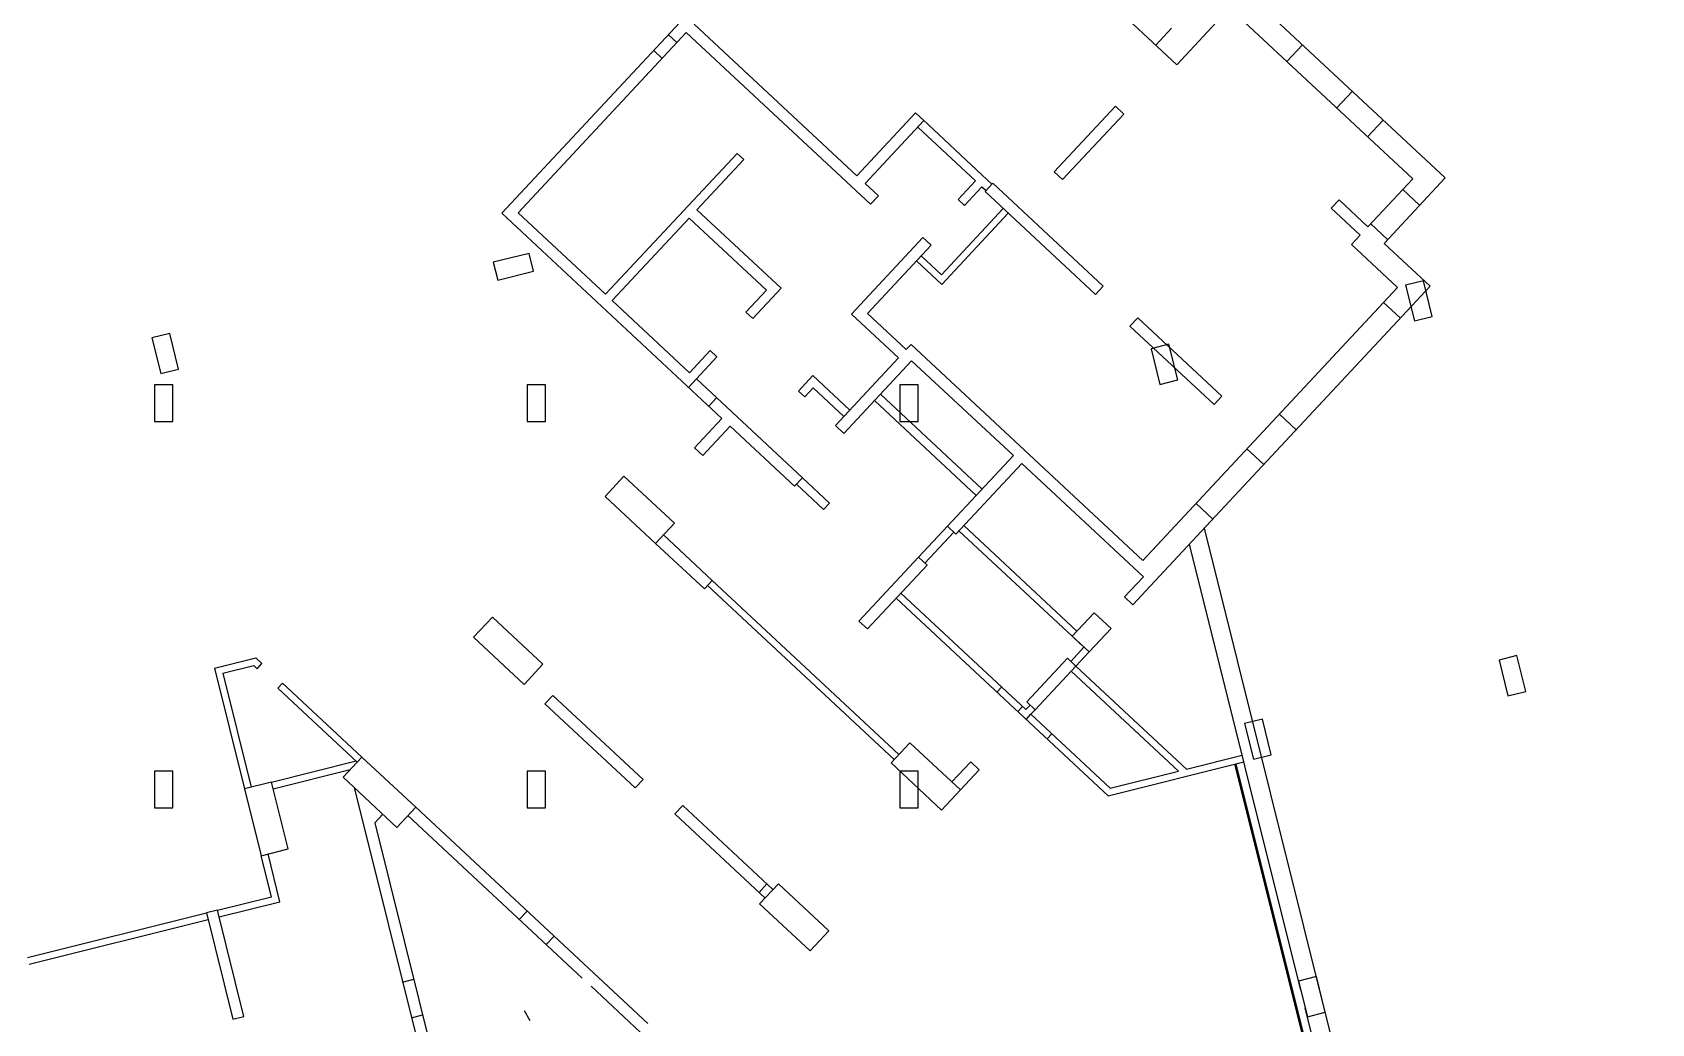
# Model space of a CAD drawing. Header units: metres. Extents: x -681087 to 1033303, y 74272 to 2630761.
# Drawn here: x 19767 to 54963, y 2283023 to 2304577 of the extents above; entities that cross this region are included whole.
import ezdxf

# ---------------------------------------------------------------- set-up
doc = ezdxf.new("R2010")
doc.units = ezdxf.units.M
for name, color, linetype in [('SKELETON_CLEAN', 7, 'Continuous'), ('SKELETON_ISOLATED', 1, 'Continuous'), ('SKELETON_ORIGINAL', 8, 'Continuous')]:
    doc.layers.add(name, color=color, linetype=linetype)

msp = doc.modelspace()

# ---------------------------------------------------------------- linework, layer by layer
at = {"layer": 'SKELETON_CLEAN'}
for p, q in [((38175, 2309441), (29971, 2300643)), ((41106, 2307173), (44645, 2303872)), ((50476, 2301415), (45766, 2305808)), ((44645, 2303872), (45791, 2305101)), ((45791, 2305101), (49770, 2301391)), ((34150, 2304758), (37686, 2301461)), ((30324, 2300655), (33979, 2304575)), ((33979, 2304575), (37987, 2300838)), ((37686, 2301461), (38961, 2302828)), ((38961, 2302828), (39144, 2302658)), ((43308, 2302973), (41978, 2301547)), ((43491, 2302802), (43308, 2302973)), ((37869, 2301290), (39144, 2302658)), ((39015, 2302519), (40269, 2301349)), ((39119, 2302682), (40406, 2301481)), ((42161, 2301376), (43491, 2302802)), ((35083, 2301946), (32226, 2298882)), ((34213, 2300720), (35229, 2301810)), ((35229, 2301810), (35083, 2301946)), ((40406, 2301481), (40625, 2301277)), ((41978, 2301547), (42161, 2301376)), ((37869, 2301290), (38158, 2301021)), ((39887, 2300940), (40269, 2301349)), ((40026, 2300810), (40408, 2301220)), ((40408, 2301220), (40496, 2301138)), ((40646, 2301299), (40475, 2301116)), ((40475, 2301116), (42874, 2298879)), ((43045, 2299062), (40646, 2301299)), ((48798, 2300349), (49770, 2301391)), ((49147, 2299989), (50476, 2301415)), ((34213, 2300720), (36042, 2299015)), ((37987, 2300838), (38158, 2301021)), ((40870, 2300747), (39527, 2299307)), ((39887, 2300940), (40026, 2300810)), ((47998, 2300752), (48169, 2300935)), ((47998, 2300752), (48627, 2300166)), ((48169, 2300935), (48798, 2300349)), ((29971, 2300643), (34754, 2296183)), ((30324, 2300655), (32226, 2298882)), ((32372, 2298746), (34043, 2300537)), ((34043, 2300537), (35725, 2298969)), ((40980, 2300645), (39534, 2299095)), ((37568, 2298453), (39123, 2300120)), ((39306, 2299950), (39123, 2300120)), ((48440, 2299965), (48627, 2300166)), ((30563, 2299772), (29786, 2299579)), ((30659, 2299384), (30563, 2299772)), ((37922, 2298465), (39306, 2299950)), ((39088, 2299716), (39527, 2299307)), ((48440, 2299965), (49442, 2299030)), ((49147, 2299989), (50148, 2299055)), ((29786, 2299579), (29883, 2299191)), ((29883, 2299191), (30659, 2299384)), ((38985, 2299606), (39534, 2299095)), ((35725, 2298969), (35278, 2298490)), ((36042, 2299015), (35424, 2298353)), ((42874, 2298879), (43045, 2299062)), ((43904, 2293092), (49442, 2299030)), ((44167, 2292641), (50148, 2299055)), ((50002, 2299175), (49614, 2299078)), ((49614, 2299078), (49807, 2298302)), ((50195, 2298399), (50002, 2299175)), ((32372, 2298746), (34054, 2297177)), ((35278, 2298490), (35424, 2298353)), ((38592, 2297498), (37568, 2298453)), ((38763, 2297681), (37922, 2298465)), ((43623, 2298187), (43794, 2298370)), ((43794, 2298370), (45622, 2296665)), ((49807, 2298302), (50195, 2298399)), ((22752, 2298031), (22364, 2297934)), ((22364, 2297934), (22557, 2297158)), ((22945, 2297255), (22752, 2298031)), ((45452, 2296482), (43623, 2298187)), ((34501, 2297656), (34054, 2297177)), ((34501, 2297656), (34647, 2297520)), ((38763, 2297681), (38865, 2297791)), ((43904, 2293092), (38865, 2297791)), ((44471, 2297796), (44083, 2297699)), ((44083, 2297699), (44276, 2296923)), ((44665, 2297020), (44471, 2297796)), ((22557, 2297158), (22945, 2297255)), ((34647, 2297520), (34030, 2296858)), ((38592, 2297498), (37221, 2296028)), ((37404, 2295858), (38877, 2297437)), ((38877, 2297437), (41090, 2295374)), ((22823, 2296916), (22423, 2296916)), ((22423, 2296916), (22423, 2296116)), ((22823, 2296116), (22823, 2296916)), ((30923, 2296916), (30523, 2296916)), ((30523, 2296916), (30523, 2296116)), ((30923, 2296116), (30923, 2296916)), ((34200, 2297041), (36504, 2294892)), ((36731, 2297115), (36417, 2296778)), ((36740, 2296846), (36556, 2296649)), ((36731, 2297115), (37535, 2296365)), ((36740, 2296846), (37405, 2296226)), ((39023, 2296916), (38623, 2296916)), ((38623, 2296916), (38623, 2296116)), ((39023, 2296116), (39023, 2296916)), ((44276, 2296923), (44665, 2297020)), ((36556, 2296649), (36417, 2296778)), ((45622, 2296665), (45452, 2296482)), ((34160, 2295546), (34754, 2296183)), ((22423, 2296116), (22823, 2296116)), ((30523, 2296116), (30923, 2296116)), ((34937, 2296012), (34343, 2295376)), ((36333, 2294709), (34937, 2296012)), ((37221, 2296028), (37404, 2295858)), ((38623, 2296116), (39023, 2296116)), ((34160, 2295546), (34343, 2295376)), ((39657, 2293838), (41090, 2295374)), ((41272, 2295204), (39840, 2293668)), ((41272, 2295204), (43916, 2292738)), ((32625, 2294927), (32216, 2294488)), ((33722, 2293904), (32625, 2294927)), ((36504, 2294892), (36333, 2294709)), ((36374, 2294753), (36963, 2294204)), ((36504, 2294892), (37093, 2294343)), ((32216, 2294488), (33313, 2293465)), ((36963, 2294204), (37093, 2294343)), ((33313, 2293465), (33722, 2293904)), ((39030, 2293166), (39657, 2293838)), ((39840, 2293668), (39657, 2293838)), ((39908, 2293741), (42369, 2291446)), ((33313, 2293465), (34374, 2292476)), ((34544, 2292659), (33484, 2293648)), ((37734, 2291776), (39030, 2293166)), ((39213, 2292995), (37917, 2291606)), ((39030, 2293166), (39213, 2292995)), ((34374, 2292476), (34544, 2292659)), ((38603, 2288874), (34544, 2292659)), ((43916, 2292738), (43507, 2292300)), ((44167, 2292641), (43690, 2292129)), ((38541, 2292275), (43149, 2287978)), ((38643, 2292384), (41360, 2289851)), ((43690, 2292129), (43507, 2292300)), ((42847, 2291958), (42369, 2291446)), ((43213, 2291617), (42847, 2291958)), ((29768, 2291862), (29359, 2291423)), ((30865, 2290839), (29768, 2291862)), ((37917, 2291606), (37734, 2291776)), ((42735, 2291105), (43213, 2291617)), ((29359, 2291423), (30456, 2290400)), ((42552, 2291276), (42369, 2291446)), ((42369, 2291446), (42735, 2291105)), ((23727, 2290751), (24621, 2290974)), ((24753, 2290851), (24621, 2290974)), ((42266, 2290969), (41379, 2290018)), ((42266, 2290969), (42449, 2290798)), ((42449, 2290798), (42735, 2291105)), ((52034, 2291025), (51646, 2290928)), ((51646, 2290928), (51839, 2290152)), ((52227, 2290248), (52034, 2291025)), ((23727, 2290751), (24380, 2288131)), ((23909, 2290641), (24578, 2290808)), ((23909, 2290641), (24526, 2288167)), ((24651, 2290741), (24578, 2290808)), ((24651, 2290741), (24753, 2290851)), ((30456, 2290400), (30865, 2290839)), ((42449, 2290798), (41562, 2289847)), ((42346, 2290688), (44678, 2288514)), ((42449, 2290798), (44852, 2288557)), ((25104, 2290318), (25206, 2290428)), ((26828, 2288710), (25104, 2290318)), ((26931, 2288820), (25206, 2290428)), ((30909, 2289978), (31080, 2290160)), ((31080, 2290160), (33040, 2288333)), ((51839, 2290152), (52227, 2290248)), ((32869, 2288150), (30909, 2289978)), ((41452, 2289950), (41360, 2289851)), ((41562, 2289847), (41379, 2290018)), ((41562, 2289847), (41470, 2289749)), ((41368, 2289639), (41470, 2289749)), ((41470, 2289749), (43192, 2288143)), ((46503, 2289646), (46115, 2289549)), ((46115, 2289549), (46309, 2288773)), ((46697, 2288869), (46503, 2289646)), ((38842, 2289130), (38433, 2288691)), ((39939, 2288107), (38842, 2289130)), ((26930, 2288820), (26521, 2288381)), ((28100, 2287729), (26930, 2288820)), ((44852, 2288557), (46063, 2288859)), ((46309, 2288773), (46697, 2288869)), ((22823, 2288516), (22423, 2288516)), ((22423, 2288516), (22423, 2287716)), ((22823, 2287716), (22823, 2288516)), ((24962, 2288276), (26802, 2288735)), ((30923, 2288516), (30523, 2288516)), ((30523, 2288516), (30523, 2287716)), ((30923, 2287716), (30923, 2288516)), ((38433, 2288691), (39530, 2287668)), ((39023, 2288516), (38623, 2288516)), ((38623, 2288516), (38623, 2287716)), ((39023, 2287716), (39023, 2288516)), ((40162, 2288712), (39756, 2288277)), ((40345, 2288542), (39939, 2288107)), ((40162, 2288712), (40345, 2288542)), ((43149, 2287978), (46099, 2288713)), ((43192, 2288143), (44678, 2288514)), ((24962, 2288276), (24380, 2288131)), ((24380, 2288131), (24743, 2286675)), ((25325, 2286821), (24962, 2288276)), ((26521, 2288381), (27691, 2287290)), ((26759, 2288160), (28985, 2279230)), ((33040, 2288333), (32869, 2288150)), ((39530, 2287668), (39939, 2288107)), ((22423, 2287716), (22823, 2287716)), ((27691, 2287290), (28100, 2287729)), ((28101, 2287729), (33147, 2283023)), ((30523, 2287716), (30923, 2287716)), ((33734, 2287582), (33905, 2287765)), ((33905, 2287765), (35865, 2285937)), ((38623, 2287716), (39023, 2287716)), ((27386, 2287575), (27210, 2287386)), ((27210, 2287386), (28500, 2282211)), ((35695, 2285754), (33734, 2287582)), ((24743, 2286675), (25325, 2286821)), ((24966, 2285783), (24743, 2286675)), ((25148, 2285673), (24889, 2286712)), ((35984, 2286065), (35575, 2285626)), ((37081, 2285042), (35984, 2286065)), ((23792, 2285490), (24966, 2285783)), ((23828, 2285344), (25148, 2285673)), ((35575, 2285626), (36672, 2284603)), ((19658, 2284459), (23549, 2285429)), ((23792, 2285490), (23549, 2285429)), ((23549, 2285429), (24125, 2283120)), ((24367, 2283181), (23792, 2285490)), ((36672, 2284603), (37081, 2285042)), ((47676, 2284045), (47288, 2283948)), ((47288, 2283948), (47481, 2283172)), ((47869, 2283269), (47676, 2284045)), ((24125, 2283120), (24367, 2283181)), ((47481, 2283172), (47869, 2283269))]:
    msp.add_line(p, q, dxfattribs=at)
at = {"layer": 'SKELETON_ISOLATED'}
for p, q in [((44185, 2304302), (44526, 2304668)), ((33592, 2304526), (33775, 2304356)), ((47375, 2304307), (47034, 2303941)), ((33272, 2304183), (33454, 2304012)), ((48117, 2302932), (48458, 2303298)), ((48790, 2302305), (49131, 2302670)), ((49921, 2300819), (49555, 2301160)), ((49225, 2300073), (48859, 2300414)), ((49135, 2298701), (49501, 2298360)), ((34639, 2296631), (34468, 2296448)), ((40281, 2294508), (38069, 2296571)), ((40411, 2294647), (38199, 2296710)), ((46871, 2296273), (47236, 2295932)), ((46168, 2295520), (46534, 2295179)), ((45063, 2294335), (45429, 2293994)), ((39169, 2293036), (39796, 2293709)), ((40011, 2293851), (42472, 2291556)), ((54963, 2254818), (45244, 2293796)), ((47336, 2283754), (44919, 2293447)), ((38501, 2288764), (34442, 2292549)), ((42339, 2290900), (42625, 2291207)), ((40731, 2290232), (40834, 2290342)), ((41185, 2289809), (41287, 2289919)), ((41821, 2289216), (41923, 2289326)), ((24999, 2288130), (26678, 2288549)), ((54381, 2254734), (45920, 2288669)), ((27930, 2287546), (31719, 2284013)), ((35733, 2286060), (35563, 2285877)), ((19695, 2284314), (23585, 2285284)), ((30522, 2285471), (30351, 2285288)), ((31107, 2284926), (30936, 2284743)), ((27814, 2283927), (28057, 2283987)), ((31911, 2283834), (32977, 2282840)), ((28008, 2283150), (28250, 2283211)), ((30460, 2283308), (30582, 2283090)), ((49465, 2275216), (47433, 2283366))]:
    msp.add_line(p, q, dxfattribs=at)
at = {"layer": 'SKELETON_ORIGINAL'}
for p, q in [((38175, 2309441), (29971, 2300643)), ((41106, 2307173), (44645, 2303872)), ((50476, 2301415), (45766, 2305808)), ((44645, 2303872), (45791, 2305101)), ((45791, 2305101), (49770, 2301391)), ((34150, 2304758), (37686, 2301461)), ((44185, 2304302), (44526, 2304668)), ((30324, 2300655), (33979, 2304575)), ((33592, 2304526), (33775, 2304356)), ((33979, 2304575), (37987, 2300838)), ((47375, 2304307), (47034, 2303941)), ((33272, 2304183), (33454, 2304012)), ((48117, 2302932), (48458, 2303298)), ((37686, 2301461), (38961, 2302828)), ((38961, 2302828), (39144, 2302658)), ((43308, 2302973), (41978, 2301547)), ((43491, 2302802), (43308, 2302973)), ((37869, 2301290), (39144, 2302658)), ((39015, 2302519), (40269, 2301349)), ((39119, 2302682), (40406, 2301481)), ((42161, 2301376), (43491, 2302802)), ((48790, 2302305), (49131, 2302670)), ((35083, 2301946), (32226, 2298882)), ((34213, 2300720), (35229, 2301810)), ((35229, 2301810), (35083, 2301946)), ((40406, 2301481), (40625, 2301277)), ((41978, 2301547), (42161, 2301376)), ((37869, 2301290), (38158, 2301021)), ((39887, 2300940), (40269, 2301349)), ((40026, 2300810), (40408, 2301220)), ((40408, 2301220), (40496, 2301138)), ((40646, 2301299), (40475, 2301116)), ((40475, 2301116), (42874, 2298879)), ((43045, 2299062), (40646, 2301299)), ((48798, 2300349), (49770, 2301391)), ((49147, 2299989), (50476, 2301415)), ((49921, 2300819), (49555, 2301160)), ((34213, 2300720), (36042, 2299015)), ((37987, 2300838), (38158, 2301021)), ((40870, 2300747), (39527, 2299307)), ((39887, 2300940), (40026, 2300810)), ((47998, 2300752), (48169, 2300935)), ((47998, 2300752), (48627, 2300166)), ((48169, 2300935), (48798, 2300349)), ((29971, 2300643), (34754, 2296183)), ((30324, 2300655), (32226, 2298882)), ((32372, 2298746), (34043, 2300537)), ((34043, 2300537), (35725, 2298969)), ((40980, 2300645), (39534, 2299095)), ((49225, 2300073), (48859, 2300414)), ((37568, 2298453), (39123, 2300120)), ((39306, 2299950), (39123, 2300120)), ((48440, 2299965), (48627, 2300166)), ((30563, 2299772), (29786, 2299579)), ((30659, 2299384), (30563, 2299772)), ((37922, 2298465), (39306, 2299950)), ((39088, 2299716), (39527, 2299307)), ((48440, 2299965), (49442, 2299030)), ((49147, 2299989), (50148, 2299055)), ((29786, 2299579), (29883, 2299191)), ((29883, 2299191), (30659, 2299384)), ((38985, 2299606), (39534, 2299095)), ((35725, 2298969), (35278, 2298490)), ((36042, 2299015), (35424, 2298353)), ((42874, 2298879), (43045, 2299062)), ((43904, 2293092), (49442, 2299030)), ((44167, 2292641), (50148, 2299055)), ((50002, 2299175), (49614, 2299078)), ((49614, 2299078), (49807, 2298302)), ((50195, 2298399), (50002, 2299175)), ((32372, 2298746), (34054, 2297177)), ((49135, 2298701), (49501, 2298360)), ((35278, 2298490), (35424, 2298353)), ((38592, 2297498), (37568, 2298453)), ((38763, 2297681), (37922, 2298465)), ((43623, 2298187), (43794, 2298370)), ((43794, 2298370), (45622, 2296665)), ((49807, 2298302), (50195, 2298399)), ((22752, 2298031), (22364, 2297934)), ((22364, 2297934), (22557, 2297158)), ((22945, 2297255), (22752, 2298031)), ((45452, 2296482), (43623, 2298187)), ((34501, 2297656), (34054, 2297177)), ((34501, 2297656), (34647, 2297520)), ((38763, 2297681), (38865, 2297791)), ((43904, 2293092), (38865, 2297791)), ((44471, 2297796), (44083, 2297699)), ((44083, 2297699), (44276, 2296923)), ((44665, 2297020), (44471, 2297796)), ((22557, 2297158), (22945, 2297255)), ((34647, 2297520), (34030, 2296858)), ((38592, 2297498), (37221, 2296028)), ((37404, 2295858), (38877, 2297437)), ((38877, 2297437), (41090, 2295374)), ((22823, 2296916), (22423, 2296916)), ((22423, 2296916), (22423, 2296116)), ((22823, 2296116), (22823, 2296916)), ((30923, 2296916), (30523, 2296916)), ((30523, 2296916), (30523, 2296116)), ((30923, 2296116), (30923, 2296916)), ((34200, 2297041), (36504, 2294892)), ((36731, 2297115), (36417, 2296778)), ((36740, 2296846), (36556, 2296649)), ((36731, 2297115), (37535, 2296365)), ((36740, 2296846), (37405, 2296226)), ((39023, 2296916), (38623, 2296916)), ((38623, 2296916), (38623, 2296116)), ((39023, 2296116), (39023, 2296916)), ((44276, 2296923), (44665, 2297020)), ((34639, 2296631), (34468, 2296448)), ((36556, 2296649), (36417, 2296778)), ((40281, 2294508), (38069, 2296571)), ((40411, 2294647), (38199, 2296710)), ((45622, 2296665), (45452, 2296482)), ((34160, 2295546), (34754, 2296183)), ((46871, 2296273), (47236, 2295932)), ((22423, 2296116), (22823, 2296116)), ((30523, 2296116), (30923, 2296116)), ((34937, 2296012), (34343, 2295376)), ((36333, 2294709), (34937, 2296012)), ((37221, 2296028), (37404, 2295858)), ((38623, 2296116), (39023, 2296116)), ((34160, 2295546), (34343, 2295376)), ((46168, 2295520), (46534, 2295179)), ((39657, 2293838), (41090, 2295374)), ((41272, 2295204), (39840, 2293668)), ((41272, 2295204), (43916, 2292738)), ((32625, 2294927), (32216, 2294488)), ((32625, 2294927), (32216, 2294488)), ((33722, 2293904), (32625, 2294927)), ((33722, 2293904), (32625, 2294927)), ((36504, 2294892), (36333, 2294709)), ((36374, 2294753), (36963, 2294204)), ((36504, 2294892), (37093, 2294343)), ((32216, 2294488), (33313, 2293465)), ((32216, 2294488), (33313, 2293465)), ((36963, 2294204), (37093, 2294343)), ((45063, 2294335), (45429, 2293994)), ((33313, 2293465), (33722, 2293904)), ((33313, 2293465), (33722, 2293904)), ((39030, 2293166), (39657, 2293838)), ((39169, 2293036), (39796, 2293709)), ((39840, 2293668), (39657, 2293838)), ((39908, 2293741), (42369, 2291446)), ((40011, 2293851), (42472, 2291556)), ((54963, 2254818), (45244, 2293796)), ((33313, 2293465), (34374, 2292476)), ((34544, 2292659), (33484, 2293648)), ((47336, 2283754), (44919, 2293447)), ((37734, 2291776), (39030, 2293166)), ((39213, 2292995), (37917, 2291606)), ((39030, 2293166), (39213, 2292995)), ((34374, 2292476), (34544, 2292659)), ((38603, 2288874), (34544, 2292659)), ((43916, 2292738), (43507, 2292300)), ((44167, 2292641), (43690, 2292129)), ((38501, 2288764), (34442, 2292549)), ((38541, 2292275), (43149, 2287978)), ((38643, 2292384), (41360, 2289851)), ((43690, 2292129), (43507, 2292300)), ((42847, 2291958), (42369, 2291446)), ((43213, 2291617), (42847, 2291958)), ((29768, 2291862), (29359, 2291423)), ((29768, 2291862), (29359, 2291423)), ((30865, 2290839), (29768, 2291862)), ((30865, 2290839), (29768, 2291862)), ((37917, 2291606), (37734, 2291776)), ((42735, 2291105), (43213, 2291617)), ((29359, 2291423), (30456, 2290400)), ((29359, 2291423), (30456, 2290400)), ((42552, 2291276), (42369, 2291446)), ((42369, 2291446), (42735, 2291105)), ((23727, 2290751), (24621, 2290974)), ((24753, 2290851), (24621, 2290974)), ((42266, 2290969), (41379, 2290018)), ((42266, 2290969), (42449, 2290798)), ((42339, 2290900), (42625, 2291207)), ((42449, 2290798), (42735, 2291105)), ((52034, 2291025), (51646, 2290928)), ((51646, 2290928), (51839, 2290152)), ((52227, 2290248), (52034, 2291025)), ((23727, 2290751), (24380, 2288131)), ((23909, 2290641), (24578, 2290808)), ((23909, 2290641), (24526, 2288167)), ((24651, 2290741), (24578, 2290808)), ((24651, 2290741), (24753, 2290851)), ((30456, 2290400), (30865, 2290839)), ((30456, 2290400), (30865, 2290839)), ((42449, 2290798), (41562, 2289847)), ((42346, 2290688), (44678, 2288514)), ((42449, 2290798), (44852, 2288557)), ((25104, 2290318), (25206, 2290428)), ((26828, 2288710), (25104, 2290318)), ((26931, 2288820), (25206, 2290428)), ((30909, 2289978), (31080, 2290160)), ((31080, 2290160), (33040, 2288333)), ((40731, 2290232), (40834, 2290342)), ((51839, 2290152), (52227, 2290248)), ((32869, 2288150), (30909, 2289978)), ((41185, 2289809), (41287, 2289919)), ((41452, 2289950), (41360, 2289851)), ((41562, 2289847), (41379, 2290018)), ((41562, 2289847), (41470, 2289749)), ((41368, 2289639), (41470, 2289749)), ((41470, 2289749), (43192, 2288143)), ((46503, 2289646), (46115, 2289549)), ((46115, 2289549), (46309, 2288773)), ((46697, 2288869), (46503, 2289646)), ((38842, 2289130), (38433, 2288691)), ((38842, 2289130), (38433, 2288691)), ((39939, 2288107), (38842, 2289130)), ((39939, 2288107), (38842, 2289130)), ((41821, 2289216), (41923, 2289326)), ((26930, 2288820), (26521, 2288381)), ((26931, 2288820), (26522, 2288381)), ((28100, 2287729), (26930, 2288820)), ((28101, 2287729), (26931, 2288820)), ((44852, 2288557), (46063, 2288859)), ((46309, 2288773), (46697, 2288869)), ((22823, 2288516), (22423, 2288516)), ((22423, 2288516), (22423, 2287716)), ((22823, 2287716), (22823, 2288516)), ((24962, 2288276), (26802, 2288735)), ((24999, 2288130), (26678, 2288549)), ((30923, 2288516), (30523, 2288516)), ((30523, 2288516), (30523, 2287716)), ((30923, 2287716), (30923, 2288516)), ((38433, 2288691), (39530, 2287668)), ((38433, 2288691), (39530, 2287668)), ((39023, 2288516), (38623, 2288516)), ((38623, 2288516), (38623, 2287716)), ((39023, 2287716), (39023, 2288516)), ((40162, 2288712), (39756, 2288277)), ((40345, 2288542), (39939, 2288107)), ((40162, 2288712), (40345, 2288542)), ((43149, 2287978), (46099, 2288713)), ((43192, 2288143), (44678, 2288514)), ((54370, 2254714), (45905, 2288665)), ((54391, 2254754), (45935, 2288672)), ((24962, 2288276), (24380, 2288131)), ((24962, 2288276), (24380, 2288131)), ((24380, 2288131), (24743, 2286675)), ((24380, 2288131), (24743, 2286675)), ((25325, 2286821), (24962, 2288276)), ((25325, 2286821), (24962, 2288276)), ((26521, 2288381), (27691, 2287290)), ((26522, 2288381), (27692, 2287290)), ((26759, 2288160), (28985, 2279230)), ((33040, 2288333), (32869, 2288150)), ((39530, 2287668), (39939, 2288107)), ((39530, 2287668), (39939, 2288107)), ((22423, 2287716), (22823, 2287716)), ((27691, 2287290), (28100, 2287729)), ((27692, 2287290), (28101, 2287729)), ((28101, 2287729), (33147, 2283023)), ((30523, 2287716), (30923, 2287716)), ((33734, 2287582), (33905, 2287765)), ((33905, 2287765), (35865, 2285937)), ((38623, 2287716), (39023, 2287716)), ((27386, 2287575), (27210, 2287386)), ((27210, 2287386), (28500, 2282211)), ((27930, 2287546), (31719, 2284013)), ((35695, 2285754), (33734, 2287582)), ((24743, 2286675), (25325, 2286821)), ((24743, 2286675), (25325, 2286821)), ((24966, 2285783), (24743, 2286675)), ((25148, 2285673), (24889, 2286712)), ((35733, 2286060), (35563, 2285877)), ((35984, 2286065), (35575, 2285626)), ((35984, 2286065), (35575, 2285626)), ((37081, 2285042), (35984, 2286065)), ((37081, 2285042), (35984, 2286065)), ((23792, 2285490), (24966, 2285783)), ((23828, 2285344), (25148, 2285673)), ((35575, 2285626), (36672, 2284603)), ((35575, 2285626), (36672, 2284603)), ((19658, 2284459), (23549, 2285429)), ((19695, 2284314), (23585, 2285284)), ((23792, 2285490), (23549, 2285429)), ((23549, 2285429), (24125, 2283120)), ((24367, 2283181), (23792, 2285490)), ((30522, 2285471), (30351, 2285288)), ((31107, 2284926), (30936, 2284743)), ((36672, 2284603), (37081, 2285042)), ((36672, 2284603), (37081, 2285042)), ((27814, 2283927), (28057, 2283987)), ((31911, 2283834), (32977, 2282840)), ((47676, 2284045), (47288, 2283948)), ((47288, 2283948), (47481, 2283172)), ((47869, 2283269), (47676, 2284045)), ((24125, 2283120), (24367, 2283181)), ((28008, 2283150), (28250, 2283211)), ((30460, 2283308), (30582, 2283090)), ((49465, 2275216), (47433, 2283366)), ((47481, 2283172), (47869, 2283269))]:
    msp.add_line(p, q, dxfattribs=at)

doc.saveas('drawing.dxf')
